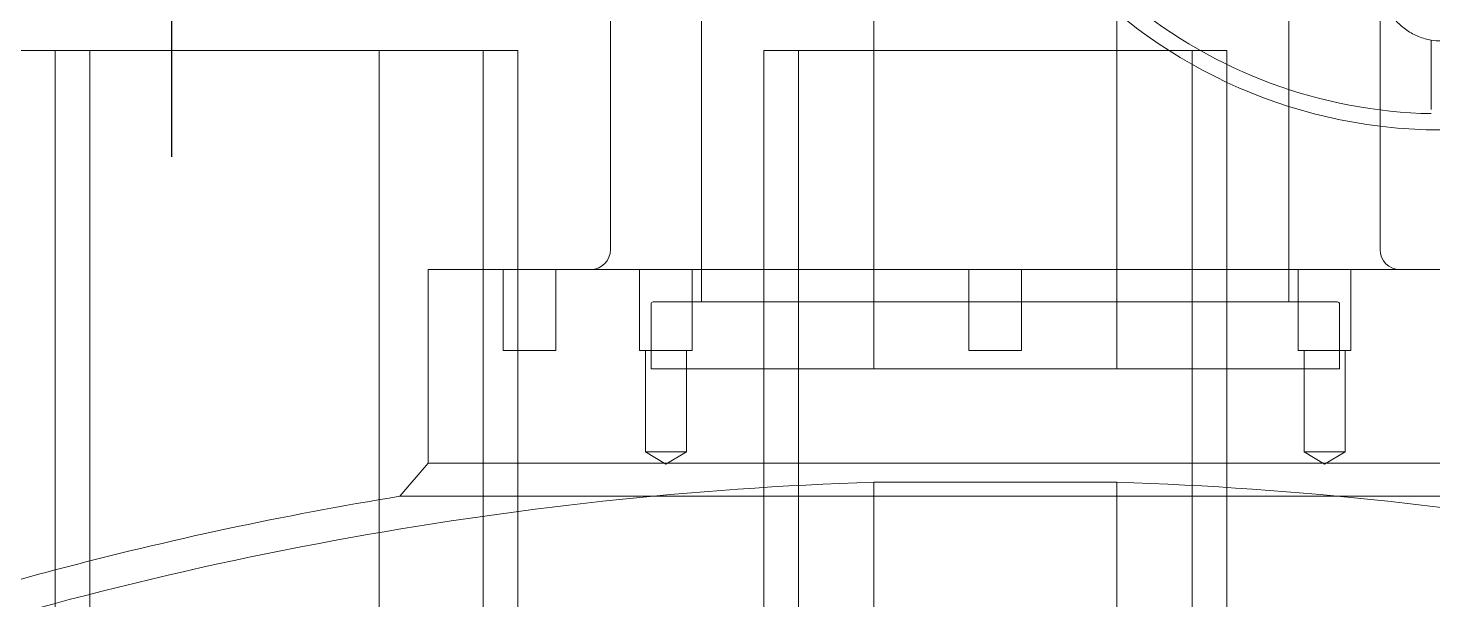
# Model space of a CAD drawing. Header units: millimetres. Extents: x -6314 to 11113, y -129 to 3675.
# Drawn here: x 7616.3 to 7692.6, y 1744.2 to 1775.2 of the extents above; entities that cross this region are included whole.
import ezdxf

# ---------------------------------------------------------------- set-up
doc = ezdxf.new("R2010")
doc.units = ezdxf.units.MM
doc.layers.add('Equipment', color=123, linetype='Continuous')

# ---------------------------------------------------------------- blocks, each defined once
blk = doc.blocks.new('A$C22f65225')
at = {"layer": 'Equipment', "linetype": 'Continuous', "lineweight": 0, "extrusion": (0, 1, 0)}
for p, q in [((-6, 282.27), (-6, 303.49)), ((6, 282.27), (6, 303.49)), ((-14.5, 302.57), (-14.5, 285.57)), ((14.5, 302.57), (14.5, 285.57)), ((-19, 300.77), (-19, 288.17)), ((19, 300.77), (19, 288.17)), ((21.52, 295.075), (21.52, 298.512)), ((-49.192, 298), (-46.43, 298)), ((-46.43, 298), (-37.836, 298)), ((-46.43, 263.03), (-46.43, 298)), ((-44.718, 250), (-44.718, 298)), ((-37.836, 298), (-23.57, 298)), ((-30.432, 250), (-30.432, 298)), ((-25.282, 250), (-25.282, 298)), ((-23.57, 267.774), (-23.57, 298)), ((-11.43, 298), (3.081, 298)), ((-11.43, 265.419), (-11.43, 298)), ((-9.718, 250), (-9.718, 298)), ((3.081, 298), (11.43, 298)), ((9.718, 250), (9.718, 298)), ((11.43, 265.419), (11.43, 298)), ((-23.57, 287.17), (-28, 287.17)), ((-28, 277.612), (-28, 287.17)), ((-24.3, 287.17), (-24.3, 283.17)), ((-11.43, 287.17), (-23.57, 287.17)), ((-21.7, 287.17), (-21.7, 283.17)), ((-17.563, 287.17), (-17.563, 283.17)), ((-14.963, 287.17), (-14.963, 283.17)), ((0, 287.17), (-11.43, 287.17)), ((-1.3, 287.17), (-1.3, 283.17)), ((11.43, 287.17), (0, 287.17)), ((1.3, 287.17), (1.3, 283.17)), ((23.57, 287.17), (11.43, 287.17)), ((14.963, 287.17), (14.963, 283.17)), ((17.563, 287.17), (17.563, 283.17)), ((-17, 282.27), (-17, 285.47)), ((0, 285.57), (-16.9, 285.57)), ((16.9, 285.57), (0, 285.57)), ((17, 282.27), (17, 285.47)), ((-23, 283.17), (-24.3, 283.17)), ((-21.7, 283.17), (-23, 283.17)), ((-16.263, 283.17), (-17.563, 283.17)), ((-17.274, 278.17), (-17.274, 283.17)), ((-14.963, 283.17), (-16.263, 283.17)), ((-15.253, 278.17), (-15.253, 283.17)), ((0, 283.17), (-1.3, 283.17)), ((1.3, 283.17), (0, 283.17)), ((16.263, 283.17), (14.963, 283.17)), ((15.253, 278.17), (15.253, 283.17)), ((17.563, 283.17), (16.263, 283.17)), ((17.274, 278.17), (17.274, 283.17)), ((0, 282.27), (-17, 282.27)), ((17, 282.27), (0, 282.27)), ((-28, 277.612), (-29.396, 275.974)), ((-23.57, 277.612), (-28, 277.612)), ((-11.43, 277.612), (-23.57, 277.612)), ((-15.253, 278.17), (-17.274, 278.17)), ((-16.263, 277.563), (-17.274, 278.17)), ((-16.263, 277.563), (-15.253, 278.17)), ((0, 277.612), (-11.43, 277.612)), ((11.43, 277.612), (0, 277.612)), ((23.57, 277.612), (11.43, 277.612)), ((17.274, 278.17), (15.253, 278.17)), ((16.263, 277.563), (15.253, 278.17)), ((16.263, 277.563), (17.274, 278.17)), ((0, 276.669), (-6, 276.669)), ((-6, 160.245), (-6, 276.669)), ((6, 276.669), (0, 276.669)), ((6, 160.584), (6, 276.669)), ((-29.396, 275.974), (-23.57, 275.974)), ((-23.57, 275.974), (-11.43, 275.974)), ((-11.43, 275.974), (0, 275.974)), ((0, 275.974), (11.43, 275.974)), ((11.43, 275.974), (23.57, 275.974))]:
    blk.add_line(p, q, dxfattribs=at)
at = {"layer": 'Equipment', "linetype": 'Continuous', "lineweight": 0}
for start, end in [(214.88981, 263.06172), (263.06172, 273.55462)]:
    blk.add_arc((22.02, 319.07), 25, start, end, dxfattribs=at)
at = {"layer": 'Equipment', "linetype": 'Continuous', "lineweight": 0, "extrusion": (0, 0, -1)}
for centre, radius, start, end in [((-22.02, 319.07), 24.2, 271.18388, 309.40359), ((-22.02, 301.47), 3, 260.40593, 279.59407), ((20, 288.17), 1, 180, 270), ((-20, 288.17), 1, 270, 0), ((16.9, 285.47), 0.1, 0, 90), ((-16.9, 285.47), 0.1, 90, 180), ((0, 96.769), 180, 71.01086, 88.08979), ((0, 96.769), 180, 91.91021, 108.98914), ((0, 96.769), 181.6, 75.1866, 80.68427), ((0, 96.769), 181.6, 74.28337, 75.1866)]:
    blk.add_arc(centre, radius, start, end, dxfattribs=at)
at = {"layer": 'Equipment', "linetype": 'Continuous', "lineweight": 0}
blk.add_open_spline([(19.024, 301.321), (19.034, 301.108), (19.068, 300.894), (19.124, 300.686), (19.182, 300.473), (19.264, 300.266), (19.366, 300.072), (19.468, 299.878), (19.59, 299.698), (19.725, 299.538), (19.86, 299.377), (20.017, 299.226), (20.19, 299.093), (20.363, 298.959), (20.554, 298.843), (20.754, 298.75), (20.955, 298.657), (21.166, 298.586), (21.38, 298.539), (21.426, 298.529), (21.473, 298.52), (21.52, 298.512)], degree=3, knots=[3.235164, 3.235164, 3.235164, 3.235164, 6.300323, 6.300323, 6.300323, 9.450484, 9.450484, 9.450484, 12.600645, 12.600645, 12.600645, 15.750806, 15.750806, 15.750806, 18.900967, 18.900967, 18.900967, 22.051128, 22.051128, 22.051128, 22.738087, 22.738087, 22.738087, 22.738087], dxfattribs=at)

msp = doc.modelspace()

# ---------------------------------------------------------------- linework, layer by layer
msp.add_lwpolyline([(7624.073, 1862.072), (7624.073, 1768.243), (7624.073, 1768.243)])

# ---------------------------------------------------------------- block references
at = {"xscale": 1.1, "yscale": 1.1, "zscale": 1.1}
msp.add_blockref('A$C22f65225', (7668.817, 1446.226), dxfattribs=at)

doc.saveas('drawing.dxf')
